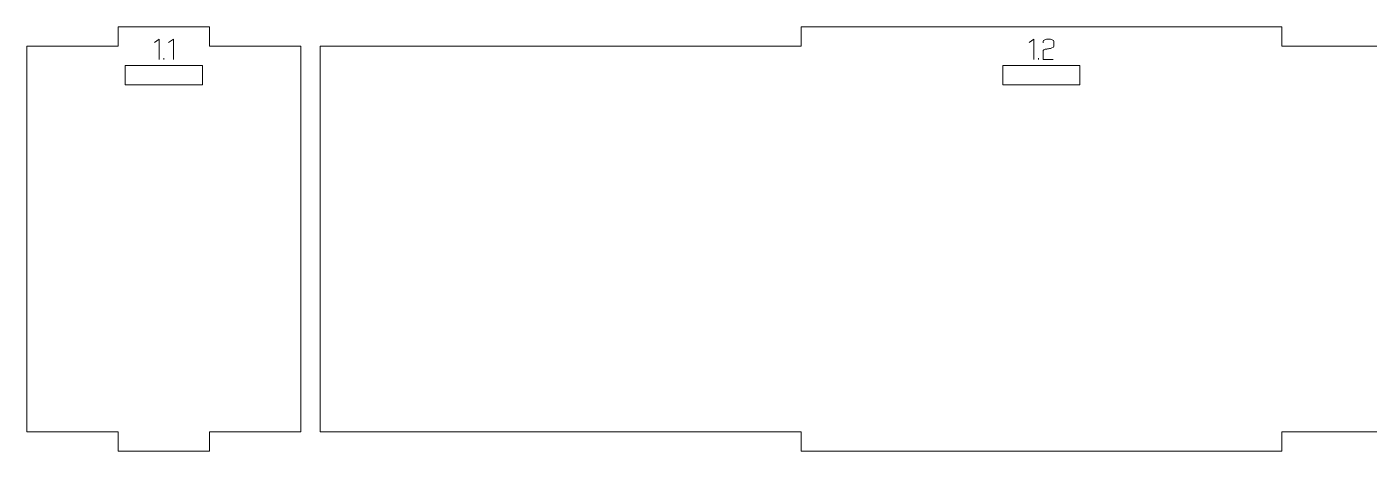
# Model space of a CAD drawing. Header units: centimetres. Extents: x -191 to 212, y -234 to 239.
# Drawn here: x -187.63 to -166.76, y 1.01 to 7.61 of the extents above; entities that cross this region are included whole.
import ezdxf

# ---------------------------------------------------------------- set-up
doc = ezdxf.new("R2010")
doc.units = ezdxf.units.CM
doc.header["$MEASUREMENT"] = 0
doc.layers.add('Capa 1', color=7, linetype='Continuous')

msp = doc.modelspace()

# ---------------------------------------------------------------- hatches: boundary and pattern name
at = {"layer": 'Capa 1', "true_color": 0x3e4095}
h = msp.add_hatch(color=175, dxfattribs=at)
edge = h.paths.add_edge_path()
edge.add_spline(control_points=[(-185.57064, 7.41692), (-185.57064, 7.41692), (-185.64677, 7.36418), (-185.64677, 7.36418), (-185.64677, 7.36418), (-185.57064, 7.41692), (-185.57064, 7.41692), (-185.57064, 7.41692), (-185.57064, 7.10002), (-185.57064, 7.10002), (-185.57064, 7.10002), (-185.57064, 7.41692), (-185.57064, 7.41692)], knot_values=[0, 0, 0, 0, 0.25, 0.25, 0.25, 0.5, 0.5, 0.5, 0.75, 0.75, 0.75, 1, 1, 1, 1], degree=3, periodic=1)
h = msp.add_hatch(color=175, dxfattribs=at)
edge = h.paths.add_edge_path()
edge.add_spline(control_points=[(-185.3505, 7.41692), (-185.3505, 7.41692), (-185.42663, 7.36418), (-185.42663, 7.36418), (-185.42663, 7.36418), (-185.3505, 7.41692), (-185.3505, 7.41692), (-185.3505, 7.41692), (-185.3505, 7.10002), (-185.3505, 7.10002), (-185.3505, 7.10002), (-185.3505, 7.41692), (-185.3505, 7.41692)], knot_values=[0, 0, 0, 0, 0.25, 0.25, 0.25, 0.5, 0.5, 0.5, 0.75, 0.75, 0.75, 1, 1, 1, 1], degree=3, periodic=1)
h = msp.add_hatch(color=175, dxfattribs=at)
edge = h.paths.add_edge_path()
edge.add_spline(control_points=[(-171.96907, 7.41692), (-171.96907, 7.41692), (-172.0452, 7.36418), (-172.0452, 7.36418), (-172.0452, 7.36418), (-171.96907, 7.41692), (-171.96907, 7.41692), (-171.96907, 7.41692), (-171.96907, 7.10002), (-171.96907, 7.10002), (-171.96907, 7.10002), (-171.96907, 7.41692), (-171.96907, 7.41692)], knot_values=[0, 0, 0, 0, 0.25, 0.25, 0.25, 0.5, 0.5, 0.5, 0.75, 0.75, 0.75, 1, 1, 1, 1], degree=3, periodic=1)
h = msp.add_hatch(color=175, dxfattribs=at)
edge = h.paths.add_edge_path()
edge.add_spline(control_points=[(-171.82552, 7.10002), (-171.82552, 7.10002), (-171.82552, 7.23256), (-171.82552, 7.23256), (-171.8246, 7.24448), (-171.81375, 7.25365), (-171.79296, 7.26007), (-171.7844, 7.26069), (-171.77622, 7.26168), (-171.76842, 7.26306), (-171.76063, 7.26443), (-171.75275, 7.26588), (-171.7448, 7.26741), (-171.73013, 7.26986), (-171.71889, 7.27185), (-171.7111, 7.27337), (-171.7033, 7.2749), (-171.69573, 7.27689), (-171.68839, 7.27934), (-171.66944, 7.28637), (-171.65996, 7.29539), (-171.65996, 7.30639), (-171.65996, 7.30639), (-171.65996, 7.38115), (-171.65996, 7.38115), (-171.65996, 7.39093), (-171.66783, 7.39926), (-171.68358, 7.40614), (-171.69932, 7.41302), (-171.71897, 7.41646), (-171.74251, 7.41646), (-171.76605, 7.41646), (-171.7857, 7.41302), (-171.80144, 7.40614), (-171.81719, 7.39926), (-171.82506, 7.39093), (-171.82506, 7.38115), (-171.82506, 7.38115), (-171.82506, 7.35868), (-171.82506, 7.35868), (-171.82506, 7.35868), (-171.82506, 7.38115), (-171.82506, 7.38115), (-171.82506, 7.39093), (-171.81719, 7.39926), (-171.80144, 7.40614), (-171.7857, 7.41302), (-171.76605, 7.41646), (-171.74251, 7.41646), (-171.71897, 7.41646), (-171.69932, 7.41302), (-171.68358, 7.40614), (-171.66783, 7.39926), (-171.65996, 7.39093), (-171.65996, 7.38115), (-171.65996, 7.38115), (-171.65996, 7.30639), (-171.65996, 7.30639), (-171.65996, 7.29539), (-171.66944, 7.28637), (-171.68839, 7.27934), (-171.69573, 7.27689), (-171.7033, 7.2749), (-171.7111, 7.27337), (-171.71889, 7.27185), (-171.73013, 7.26986), (-171.7448, 7.26741), (-171.75275, 7.26588), (-171.76063, 7.26443), (-171.76842, 7.26306), (-171.77622, 7.26168), (-171.7844, 7.26069), (-171.79296, 7.26007), (-171.81375, 7.25365), (-171.8246, 7.24448), (-171.82552, 7.23256), (-171.82552, 7.23256), (-171.82552, 7.10002), (-171.82552, 7.10002), (-171.82552, 7.10002), (-171.66867, 7.10002), (-171.66867, 7.10002), (-171.66867, 7.10002), (-171.82552, 7.10002), (-171.82552, 7.10002)], knot_values=[0, 0, 0, 0, 0.03571429, 0.03571429, 0.03571429, 0.07142857, 0.07142857, 0.07142857, 0.10714286, 0.10714286, 0.10714286, 0.14285714, 0.14285714, 0.14285714, 0.17857143, 0.17857143, 0.17857143, 0.21428571, 0.21428571, 0.21428571, 0.25, 0.25, 0.25, 0.28571429, 0.28571429, 0.28571429, 0.32142857, 0.32142857, 0.32142857, 0.35714286, 0.35714286, 0.35714286, 0.39285714, 0.39285714, 0.39285714, 0.42857143, 0.42857143, 0.42857143, 0.46428571, 0.46428571, 0.46428571, 0.5, 0.5, 0.5, 0.53571429, 0.53571429, 0.53571429, 0.57142857, 0.57142857, 0.57142857, 0.60714286, 0.60714286, 0.60714286, 0.64285714, 0.64285714, 0.64285714, 0.67857143, 0.67857143, 0.67857143, 0.71428571, 0.71428571, 0.71428571, 0.75, 0.75, 0.75, 0.78571429, 0.78571429, 0.78571429, 0.82142857, 0.82142857, 0.82142857, 0.85714286, 0.85714286, 0.85714286, 0.89285714, 0.89285714, 0.89285714, 0.92857143, 0.92857143, 0.92857143, 0.96428571, 0.96428571, 0.96428571, 1, 1, 1, 1], degree=3, periodic=1)
h = msp.add_hatch(color=175, dxfattribs=at)
edge = h.paths.add_edge_path()
edge.add_spline(control_points=[(-185.50001, 7.10002), (-185.50001, 7.10002), (-185.50001, 7.12249), (-185.50001, 7.12249), (-185.50001, 7.12249), (-185.50001, 7.10002), (-185.50001, 7.10002)], knot_values=[0, 0, 0, 0, 0.5, 0.5, 0.5, 1, 1, 1, 1], degree=3, periodic=1)
h = msp.add_hatch(color=175, dxfattribs=at)
edge = h.paths.add_edge_path()
edge.add_spline(control_points=[(-171.89844, 7.10002), (-171.89844, 7.10002), (-171.89844, 7.12249), (-171.89844, 7.12249), (-171.89844, 7.12249), (-171.89844, 7.10002), (-171.89844, 7.10002)], knot_values=[0, 0, 0, 0, 0.5, 0.5, 0.5, 1, 1, 1, 1], degree=3, periodic=1)

# ---------------------------------------------------------------- linework, layer by layer
at = {"layer": 'Capa 1', "color": 240, "lineweight": 20}
for points, knots in [([(-187.62955, 7.30802), (-187.62955, 7.30802), (-187.62955, 1.30802), (-187.62955, 1.30802), (-187.62955, 1.30802), (-186.20894, 1.30802), (-186.20894, 1.30802), (-186.20894, 1.30802), (-186.20894, 1.00802), (-186.20894, 1.00802), (-186.20894, 1.00802), (-184.78833, 1.00802), (-184.78833, 1.00802), (-184.78833, 1.00802), (-184.78833, 1.30802), (-184.78833, 1.30802), (-184.78833, 1.30802), (-183.36772, 1.30802), (-183.36772, 1.30802), (-183.36772, 1.30802), (-183.36772, 7.30802), (-183.36772, 7.30802), (-183.36772, 7.30802), (-184.78833, 7.30802), (-184.78833, 7.30802), (-184.78833, 7.30802), (-184.78833, 7.60802), (-184.78833, 7.60802), (-184.78833, 7.60802), (-186.20894, 7.60802), (-186.20894, 7.60802), (-186.20894, 7.60802), (-186.20894, 7.30802), (-186.20894, 7.30802), (-186.20894, 7.30802), (-187.62955, 7.30802), (-187.62955, 7.30802)], [0, 0, 0, 0, 0.08333333, 0.08333333, 0.08333333, 0.16666667, 0.16666667, 0.16666667, 0.25, 0.25, 0.25, 0.33333333, 0.33333333, 0.33333333, 0.41666667, 0.41666667, 0.41666667, 0.5, 0.5, 0.5, 0.58333333, 0.58333333, 0.58333333, 0.66666667, 0.66666667, 0.66666667, 0.75, 0.75, 0.75, 0.83333333, 0.83333333, 0.83333333, 0.91666667, 0.91666667, 0.91666667, 1, 1, 1, 1]), ([(-183.06772, 7.30802), (-183.06772, 7.30802), (-183.06772, 1.30802), (-183.06772, 1.30802), (-183.06772, 1.30802), (-175.59096, 1.30802), (-175.59096, 1.30802), (-175.59096, 1.30802), (-175.59096, 1.00802), (-175.59096, 1.00802), (-175.59096, 1.00802), (-168.11419, 1.00802), (-168.11419, 1.00802), (-168.11419, 1.00802), (-168.11419, 1.30802), (-168.11419, 1.30802), (-168.11419, 1.30802), (-160.63743, 1.30802), (-160.63743, 1.30802), (-160.63743, 1.30802), (-160.63743, 7.30802), (-160.63743, 7.30802), (-160.63743, 7.30802), (-168.11419, 7.30802), (-168.11419, 7.30802), (-168.11419, 7.30802), (-168.11419, 7.60802), (-168.11419, 7.60802), (-168.11419, 7.60802), (-175.59096, 7.60802), (-175.59096, 7.60802), (-175.59096, 7.60802), (-175.59096, 7.30802), (-175.59096, 7.30802), (-175.59096, 7.30802), (-183.06772, 7.30802), (-183.06772, 7.30802)], [0, 0, 0, 0, 0.08333333, 0.08333333, 0.08333333, 0.16666667, 0.16666667, 0.16666667, 0.25, 0.25, 0.25, 0.33333333, 0.33333333, 0.33333333, 0.41666667, 0.41666667, 0.41666667, 0.5, 0.5, 0.5, 0.58333333, 0.58333333, 0.58333333, 0.66666667, 0.66666667, 0.66666667, 0.75, 0.75, 0.75, 0.83333333, 0.83333333, 0.83333333, 0.91666667, 0.91666667, 0.91666667, 1, 1, 1, 1]), ([(-186.09864, 6.708), (-186.09864, 6.708), (-184.89864, 6.708), (-184.89864, 6.708), (-184.89864, 6.708), (-184.89864, 7.008), (-184.89864, 7.008), (-184.89864, 7.008), (-186.09864, 7.008), (-186.09864, 7.008), (-186.09864, 7.008), (-186.09864, 6.708), (-186.09864, 6.708)], [0, 0, 0, 0, 0.25, 0.25, 0.25, 0.5, 0.5, 0.5, 0.75, 0.75, 0.75, 1, 1, 1, 1]), ([(-172.45258, 6.708), (-172.45258, 6.708), (-171.25258, 6.708), (-171.25258, 6.708), (-171.25258, 6.708), (-171.25258, 7.008), (-171.25258, 7.008), (-171.25258, 7.008), (-172.45258, 7.008), (-172.45258, 7.008), (-172.45258, 7.008), (-172.45258, 6.708), (-172.45258, 6.708)], [0, 0, 0, 0, 0.25, 0.25, 0.25, 0.5, 0.5, 0.5, 0.75, 0.75, 0.75, 1, 1, 1, 1])]:
    msp.add_open_spline(points, degree=3, knots=knots, dxfattribs=at)
at = {"layer": 'Capa 1', "color": 114, "lineweight": 9}
for points, knots in [([(-185.57064, 7.41692), (-185.57064, 7.41692), (-185.64677, 7.36418), (-185.64677, 7.36418), (-185.64677, 7.36418), (-185.57064, 7.41692), (-185.57064, 7.41692), (-185.57064, 7.41692), (-185.57064, 7.10002), (-185.57064, 7.10002), (-185.57064, 7.10002), (-185.57064, 7.41692), (-185.57064, 7.41692)], [0, 0, 0, 0, 0.25, 0.25, 0.25, 0.5, 0.5, 0.5, 0.75, 0.75, 0.75, 1, 1, 1, 1]), ([(-185.3505, 7.41692), (-185.3505, 7.41692), (-185.42663, 7.36418), (-185.42663, 7.36418), (-185.42663, 7.36418), (-185.3505, 7.41692), (-185.3505, 7.41692), (-185.3505, 7.41692), (-185.3505, 7.10002), (-185.3505, 7.10002), (-185.3505, 7.10002), (-185.3505, 7.41692), (-185.3505, 7.41692)], [0, 0, 0, 0, 0.25, 0.25, 0.25, 0.5, 0.5, 0.5, 0.75, 0.75, 0.75, 1, 1, 1, 1]), ([(-171.96907, 7.41692), (-171.96907, 7.41692), (-172.0452, 7.36418), (-172.0452, 7.36418), (-172.0452, 7.36418), (-171.96907, 7.41692), (-171.96907, 7.41692), (-171.96907, 7.41692), (-171.96907, 7.10002), (-171.96907, 7.10002), (-171.96907, 7.10002), (-171.96907, 7.41692), (-171.96907, 7.41692)], [0, 0, 0, 0, 0.25, 0.25, 0.25, 0.5, 0.5, 0.5, 0.75, 0.75, 0.75, 1, 1, 1, 1]), ([(-171.82552, 7.10002), (-171.82552, 7.10002), (-171.82552, 7.23256), (-171.82552, 7.23256), (-171.8246, 7.24448), (-171.81375, 7.25365), (-171.79296, 7.26007), (-171.7844, 7.26069), (-171.77622, 7.26168), (-171.76842, 7.26306), (-171.76063, 7.26443), (-171.75275, 7.26588), (-171.7448, 7.26741), (-171.73013, 7.26986), (-171.71889, 7.27185), (-171.7111, 7.27337), (-171.7033, 7.2749), (-171.69573, 7.27689), (-171.68839, 7.27934), (-171.66944, 7.28637), (-171.65996, 7.29539), (-171.65996, 7.30639), (-171.65996, 7.30639), (-171.65996, 7.38115), (-171.65996, 7.38115), (-171.65996, 7.39093), (-171.66783, 7.39926), (-171.68358, 7.40614), (-171.69932, 7.41302), (-171.71897, 7.41646), (-171.74251, 7.41646), (-171.76605, 7.41646), (-171.7857, 7.41302), (-171.80144, 7.40614), (-171.81719, 7.39926), (-171.82506, 7.39093), (-171.82506, 7.38115), (-171.82506, 7.38115), (-171.82506, 7.35868), (-171.82506, 7.35868), (-171.82506, 7.35868), (-171.82506, 7.38115), (-171.82506, 7.38115), (-171.82506, 7.39093), (-171.81719, 7.39926), (-171.80144, 7.40614), (-171.7857, 7.41302), (-171.76605, 7.41646), (-171.74251, 7.41646), (-171.71897, 7.41646), (-171.69932, 7.41302), (-171.68358, 7.40614), (-171.66783, 7.39926), (-171.65996, 7.39093), (-171.65996, 7.38115), (-171.65996, 7.38115), (-171.65996, 7.30639), (-171.65996, 7.30639), (-171.65996, 7.29539), (-171.66944, 7.28637), (-171.68839, 7.27934), (-171.69573, 7.27689), (-171.7033, 7.2749), (-171.7111, 7.27337), (-171.71889, 7.27185), (-171.73013, 7.26986), (-171.7448, 7.26741), (-171.75275, 7.26588), (-171.76063, 7.26443), (-171.76842, 7.26306), (-171.77622, 7.26168), (-171.7844, 7.26069), (-171.79296, 7.26007), (-171.81375, 7.25365), (-171.8246, 7.24448), (-171.82552, 7.23256), (-171.82552, 7.23256), (-171.82552, 7.10002), (-171.82552, 7.10002), (-171.82552, 7.10002), (-171.66867, 7.10002), (-171.66867, 7.10002), (-171.66867, 7.10002), (-171.82552, 7.10002), (-171.82552, 7.10002)], [0, 0, 0, 0, 0.03571429, 0.03571429, 0.03571429, 0.07142857, 0.07142857, 0.07142857, 0.10714286, 0.10714286, 0.10714286, 0.14285714, 0.14285714, 0.14285714, 0.17857143, 0.17857143, 0.17857143, 0.21428571, 0.21428571, 0.21428571, 0.25, 0.25, 0.25, 0.28571429, 0.28571429, 0.28571429, 0.32142857, 0.32142857, 0.32142857, 0.35714286, 0.35714286, 0.35714286, 0.39285714, 0.39285714, 0.39285714, 0.42857143, 0.42857143, 0.42857143, 0.46428571, 0.46428571, 0.46428571, 0.5, 0.5, 0.5, 0.53571429, 0.53571429, 0.53571429, 0.57142857, 0.57142857, 0.57142857, 0.60714286, 0.60714286, 0.60714286, 0.64285714, 0.64285714, 0.64285714, 0.67857143, 0.67857143, 0.67857143, 0.71428571, 0.71428571, 0.71428571, 0.75, 0.75, 0.75, 0.78571429, 0.78571429, 0.78571429, 0.82142857, 0.82142857, 0.82142857, 0.85714286, 0.85714286, 0.85714286, 0.89285714, 0.89285714, 0.89285714, 0.92857143, 0.92857143, 0.92857143, 0.96428571, 0.96428571, 0.96428571, 1, 1, 1, 1]), ([(-185.50001, 7.10002), (-185.50001, 7.10002), (-185.50001, 7.12249), (-185.50001, 7.12249), (-185.50001, 7.12249), (-185.50001, 7.10002), (-185.50001, 7.10002)], [0, 0, 0, 0, 0.5, 0.5, 0.5, 1, 1, 1, 1]), ([(-171.89844, 7.10002), (-171.89844, 7.10002), (-171.89844, 7.12249), (-171.89844, 7.12249), (-171.89844, 7.12249), (-171.89844, 7.10002), (-171.89844, 7.10002)], [0, 0, 0, 0, 0.5, 0.5, 0.5, 1, 1, 1, 1])]:
    msp.add_open_spline(points, degree=3, knots=knots, dxfattribs=at)

doc.saveas('drawing.dxf')
